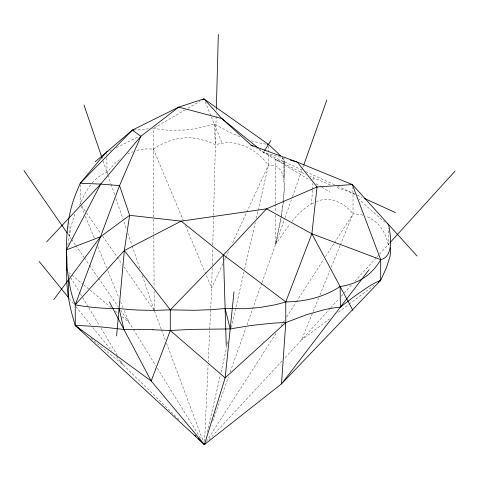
<?xml version="1.0" encoding="UTF-8"?>
<svg xmlns="http://www.w3.org/2000/svg" width="479" height="479" viewBox="0 0 479 479"><rect width="100%" height="100%" fill="white"/><g stroke="black" fill="none" stroke-linecap="round" stroke-linejoin="round"><path stroke-width="0.36" stroke-dasharray="2.4 1.8" d="M389.134 245.38L388.289 244.541L388.517 228.238M212.173 267.965L211.646 288.113L208.239 361.867M212.251 264.983L212.706 247.823M212.784 244.835L216.215 114.265M216.31 110.535L216.352 109.044M204.557 441.584L208.102 364.848M291.939 221.424C297.459 214.58 303.842 208.251 311.584 203.952L312.422 190.085M312.47 189.355L312.817 183.511M313.038 179.864L313.17 177.673L310.254 176.374M283.526 200.839L284.095 191.396L284.047 160.86L282.125 157.747M283.394 202.204L281.119 217.52M67.826 245.026L71.012 226.417L74.778 213.921M281.502 215.4C282.005 202.815 292.501 163.489 268.468 165.087L231.938 244.176M280.862 218.933L275.611 244.224L289.825 224.106M281.209 216.837L275.611 244.224L275.611 215.263M207.257 432.19L220.262 375.422M220.933 372.512L228.106 341.216M231.273 327.391L243.949 272.072M244.613 269.162L255.289 222.585M256.289 218.214L257.959 210.94M258.127 210.209L268.468 165.087L268.468 152.526M212.676 421.328L228.441 376.961M230.195 372.033L245.961 327.666M246.96 324.852L261.726 283.305M261.971 282.598L284.748 218.52M284.993 217.813L292.25 197.39M292.501 196.689L302.764 167.818M303.009 167.111L303.512 165.704M79.197 205.395A126.731 54.187 69.6 0 1 80.238 203.916L85.274 192.851L91.357 183.726M318.774 297.734L301.507 339.994L284.221 358.609M319.906 294.962L329.815 270.713M331.229 267.252L340.006 245.775M340.288 245.086L353.029 213.909L353.029 193.223L352.598 187.451M222.885 263.779L211.646 288.113L205.88 274.347M224.441 260.396L225.381 258.367M225.693 257.69L228.501 251.607M264.264 151.089L263.498 152.316L256.72 148.376M206.443 441.422L276.904 332.067M280.951 325.78L282.574 323.265M282.975 322.636L285.005 319.493M286.622 316.984L295.938 302.524M296.339 301.896L323.876 259.163M325.492 256.648L334.001 243.446M334.402 242.823L353.029 213.909L358.813 214.269A69.892 48.487 -75.7 0 1 363.034 215.191M92.207 182.75L96.662 178.32A82.627 48.714 78.4 0 1 104.787 173.248L107.009 172.392L114.158 164.219L120.971 158.381M330.199 308.428L301.507 339.994L330.678 318.014M330.702 307.877L339.264 298.465M341.276 296.25L351.346 285.173M354.867 281.299L376.518 257.492M377.021 256.936L379.033 254.72M379.536 254.169L389.607 243.093M208.994 439.638L282.191 360.795M338.419 312.182L348.544 304.56M349.137 304.111L374.147 285.274M136.808 150.436A62.994 51.936 85.9 0 1 146.556 148.885L153.406 149.113C162.381 142.993 172.811 138.844 183.685 137.946A55.678 55.384 72.1 0 1 195.606 138.257L207.539 141.221L215.412 144.73L221.25 143.311L226.842 142.694A48.852 43.23 -84.8 0 1 234.051 143.083C240.931 144.137 247.463 146.945 253.253 150.753A69.892 61.845 -84.8 0 1 263.432 159.202L268.468 165.087M185.403 109.727L152.226 129.09M187.966 108.23L200.12 101.123M311.584 203.952L314.547 202.449M127.725 154.082L133.102 151.675M116.481 147.616L136.557 137.677A75.466 8.424 -30.8 0 0 139.114 136.323M109.721 150.622L111.493 149.855M316.29 201.737C329.654 195.378 344.742 202.952 353.029 213.909M239.883 136.659L236.339 135.192A50.684 13.424 28.6 0 1 225.471 130.084L214.227 123.881L206.485 126.199L194.773 128.707A48.96 18.962 -6.8 0 1 183.092 130.078L167.86 130.192L153.406 128.426L153.753 218.556M133.785 129.995L148.316 128.833M265.941 144.113L263.222 143.676A69.91 18.519 28.6 0 1 254.127 141.539L250.864 140.575M284.622 158.441L263.498 152.316L259.444 149.035M275.611 203.383L275.611 159.567L283.37 162.064A69.563 6.191 38.1 0 0 284.083 161.615L283.598 159.83L281.856 157.441M330.288 184.894L313.17 177.673M302.261 170.027L263.498 152.316L310.308 180.32M305.662 171.578L334.899 184.936M337.623 186.181L356.663 194.881M357.346 195.192L362.106 197.366M275.611 159.567L299.962 171.65A69.563 7.191 22.4 0 0 306.171 174.53M316.08 183.768L321.211 186.84M321.852 187.223L330.187 192.205M90.788 338.246L123.037 364.753L179.954 420.568M68.754 272.485L83.112 284.37M83.687 284.843L89.429 289.597M90.004 290.076L111.254 307.662M115.277 310.991L118.145 313.368M122.169 316.697L129.061 322.397L132.982 328.762M354.538 194.684L353.029 193.223L338.922 188.247A46.487 4.802 22.4 0 1 335.264 186.858M69.311 298.573L73.55 303.794M75.91 306.698L90.986 325.277M92.872 327.594L111.727 350.82M116.439 356.621L123.037 364.753L119.96 359.627M81.514 205.748L86.19 212.484M86.615 213.095L100.644 233.291M102.769 236.351L122.325 264.498M124.025 266.947L153.783 309.787M67.779 233.872L71.185 238.787M71.611 239.404L75.442 244.937M75.868 245.553L83.951 257.229M84.376 257.846L89.058 264.612M89.483 265.222L97.997 277.521M98.423 278.137L118.421 307.033M120.546 310.105L129.061 322.397L123.953 310.003M133.378 329.396L155.753 365.669M157.322 368.213L200.887 438.836M68.766 274.431L70.305 276.994M70.688 277.634L79.927 293.004M80.31 293.645L82.238 296.848M82.622 297.489L88.393 307.099M88.783 307.74L99.56 325.672M101.099 328.235L117.265 355.143M153.406 149.113L183.966 222.052M185.409 225.495L205.587 273.659M81.376 206.671L84.214 213.556M85.346 216.316L94.998 239.734M97.836 246.625L106.637 267.977M107.775 270.737L119.127 298.291M120.546 301.734L123.666 309.314M205.09 101.632L211.023 116.074M211.305 116.756L222.316 143.58M154.466 311.099L161.267 329.265M161.531 329.965L165.189 339.749M166.5 343.239L203.377 441.77M103.105 160.974L107.709 174.434M107.949 175.14L110.859 183.637M111.098 184.343L114.972 195.677M115.942 198.51L122.965 219.047M123.935 221.879L126.354 228.962M127.809 233.207L131.929 245.248M132.168 245.955L139.916 268.617M142.341 275.7L153.963 309.691M388.289 244.541L386.667 238.811L384.649 233.806A48.852 33.895 -75.7 0 0 381.326 228.106C378.009 223.477 373.524 219.681 368.381 217.221A69.892 48.487 -75.7 0 0 365.752 216.095M214.227 123.881L215.412 144.73M68.862 221.945L69.257 236.003M106.853 153.304L106.865 154.777M106.889 157.711L107.009 172.392M153.753 219.304L153.837 235.728M153.837 236.476L154.094 287.25M154.112 290.981L154.208 310.398M275.611 204.126L275.611 212.293M268.468 145.873L268.468 151.783M80.238 184.702L80.238 203.916M385.158 222.274A50.684 3.365 45 0 1 380.069 218.173L367.644 207.078A69.91 4.64 45 0 1 359.034 198.995M284.083 161.615L284.035 178.176L284.047 160.86L284.083 161.615"/><path stroke-width="0.72" d="M75.233 325.457A200.827 37.35 61.1 0 1 70.251 306.991L68.311 297.345A247.248 61.486 64.8 0 1 66.791 281.592L66.455 249.894C66.312 229.788 68.964 209.473 77.029 190.899A148.268 32.716 -54.2 0 1 80.238 183.223L100.446 159.01A101.494 6.395 -45.8 0 1 106.835 151.843L107.985 151.358M66.455 270.587L66.467 268.306A353.73 114.972 65.7 0 1 66.826 256.786M68.311 297.345L68.754 279.467A272.138 94.644 -62.9 0 1 67.144 267.288L66.455 249.894L100.71 184.122L140.874 136.281L178.709 107.116L203.964 98.878L268.468 144.395L277.533 152.807A46.487 4.137 38.1 0 1 280.61 155.992M216.37 108.302L218.31 34.434M202.042 99.997L203.964 98.878L221.789 118.523L251.182 145.149L297.297 162.118L317.056 186.99L311.865 233.764L285.777 301.89L285.777 322.583L281.514 383.901L204.419 444.566L75.239 325.469L75.239 304.776L119.552 185.583L140.874 136.281L132.33 130.114L95.255 161.71M116.595 335.947L124.324 250.529L129.635 215.322L119.552 185.583L100.71 184.122L80.238 183.223L132.33 130.114L178.709 107.116L221.789 118.523L258.283 148.095M234.003 291.819L225.16 377.883L204.419 444.566L198.037 438.303M303.764 164.998L326.786 100.213M75.239 304.776L124.324 250.529L170.296 309.847L170.296 330.54L151.184 381.003L204.419 444.566L205.946 442.925M369.105 269.653L281.514 383.901L380.691 280.341L386.505 267.504L389.852 256.972A55.678 14.867 -55.5 0 0 390.613 250.846L390.241 247.703M387.074 223.639L388.565 224.531L389.331 228.429L390.325 235.548L390.613 241.769A48.96 19.178 66.7 0 1 389.774 249.403C388.804 254.068 385.667 258.762 380.691 259.648L378.871 262.642A75.496 58.929 69.1 0 1 370.441 272.707C362.16 280.449 351.275 284.975 340.126 286.538A101.728 94.938 77.1 0 1 330.648 291.927C316.751 298.758 301.201 301.782 285.777 301.89A148.268 146.538 79.3 0 1 274.527 304.925L259.504 307.542L244.362 308.727L225.118 308.518L211.425 309.679L194.312 310.29L170.296 309.847L154.262 310.374L138.275 310.081A270.036 269.695 48.3 0 1 119.073 308.524A230.393 228.597 78.2 0 1 75.227 304.848A230.393 96.393 -65.2 0 1 68.778 279.437M264.653 150.478L270.815 140.646M205.234 443.309L204.419 444.566L203.635 443.291M53.744 299.662L100.494 236.77L129.635 215.322L181.152 221.142L266.54 208.832L317.056 186.99L352.376 184.565L417.077 256.026M390.11 242.542L455.05 171.111M170.296 309.847L223.477 255.002L266.54 208.832L311.865 233.764L380.691 259.648L380.691 280.341L378.314 282.131M46.649 241.865L100.71 184.122M380.691 280.341L377.009 281.933A62.994 10.514 -41.2 0 0 368.249 286.843L355.173 295.759L340.377 307.123L337.252 307.464A82.627 30.854 -24.7 0 0 324.289 309.733L307.207 314.481L285.777 322.583L225.16 377.883L170.296 330.54L152.897 329.72M124.324 250.529L181.152 221.142L223.477 255.002L285.777 301.89M66.455 249.894L100.494 236.77M170.296 330.54L173.871 330.312A353.73 145.544 -2.5 0 1 192.582 329.39L230.189 328.917L251.307 325.457L272.03 323.247A126.731 50.822 -10.5 0 1 285.777 322.583M132.33 130.114L133.785 129.995M267.228 144.275L268.468 144.395M152.897 329.726A249.331 109.242 2.2 0 0 123.941 329.456L105.584 327.385A200.827 83.651 7.7 0 0 75.233 325.463L80.999 330.199M290.256 160.076L297.297 162.118L352.376 184.565L380.691 259.648M364.142 198.294L395.426 212.586M251.182 145.149L253.026 146.227M75.239 325.469L151.184 381.003L109.428 301.998M194.845 435.177L195.911 436.219M39.146 261.42L68.838 297.992M23.95 170.548L67.353 233.255M311.865 233.764L352.951 310.488M83.975 105.033L102.135 158.142M225.118 308.518L230.189 328.917M119.073 308.524L123.947 329.468M223.477 255.002L226.256 345.557M340.126 286.538L340.377 307.123"/></g></svg>
